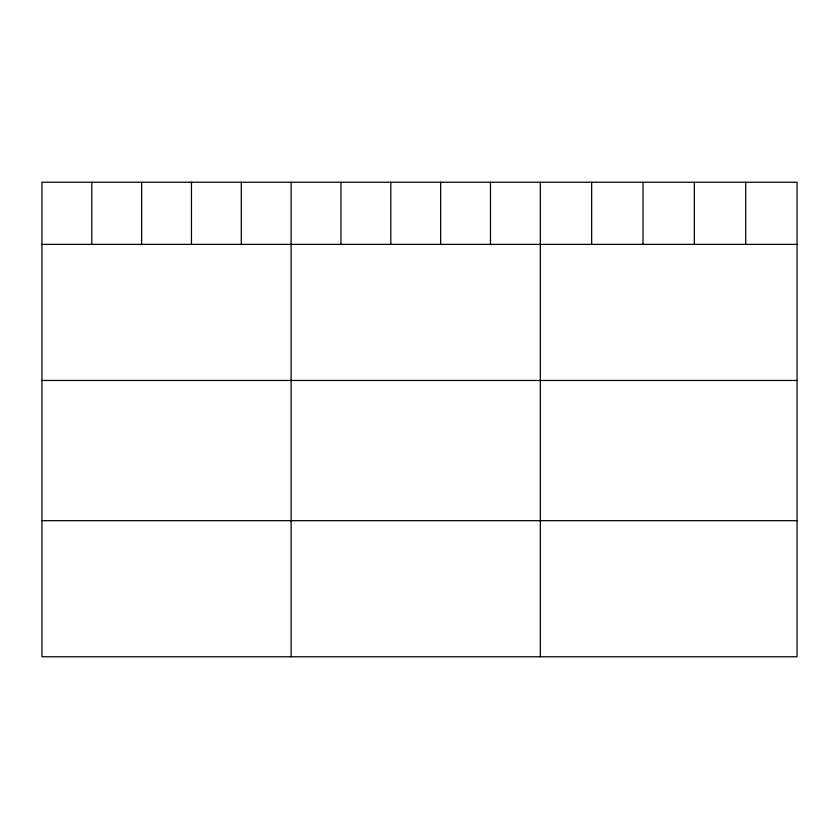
<?xml version="1.0" encoding="UTF-8"?>
<svg xmlns="http://www.w3.org/2000/svg" width="839" height="839" viewBox="0 0 839 839"><rect width="100%" height="100%" fill="white"/><g stroke="black" fill="none" stroke-linecap="round" stroke-linejoin="round"><path stroke-width="1.26" d="M797.05 244.38L797.05 656.769L41.95 656.769L41.95 182.231L797.05 182.231L797.05 244.38L41.95 244.38M41.95 380.466L797.05 380.466M41.95 520.683L797.05 520.683M745.703 182.231L745.703 244.38M694.356 182.231L694.356 244.38M643.01 182.231L643.01 244.38M591.663 182.231L591.663 244.38M540.316 182.231L540.316 656.769M490.479 182.231L490.479 244.38M440.643 182.231L440.643 244.38M390.806 182.231L390.806 244.38M340.97 182.231L340.97 244.38M291.133 182.231L291.133 656.769M241.296 182.231L241.296 244.38M191.46 182.231L191.46 244.38M141.623 182.231L141.623 244.38M91.787 182.231L91.787 244.38"/></g></svg>
